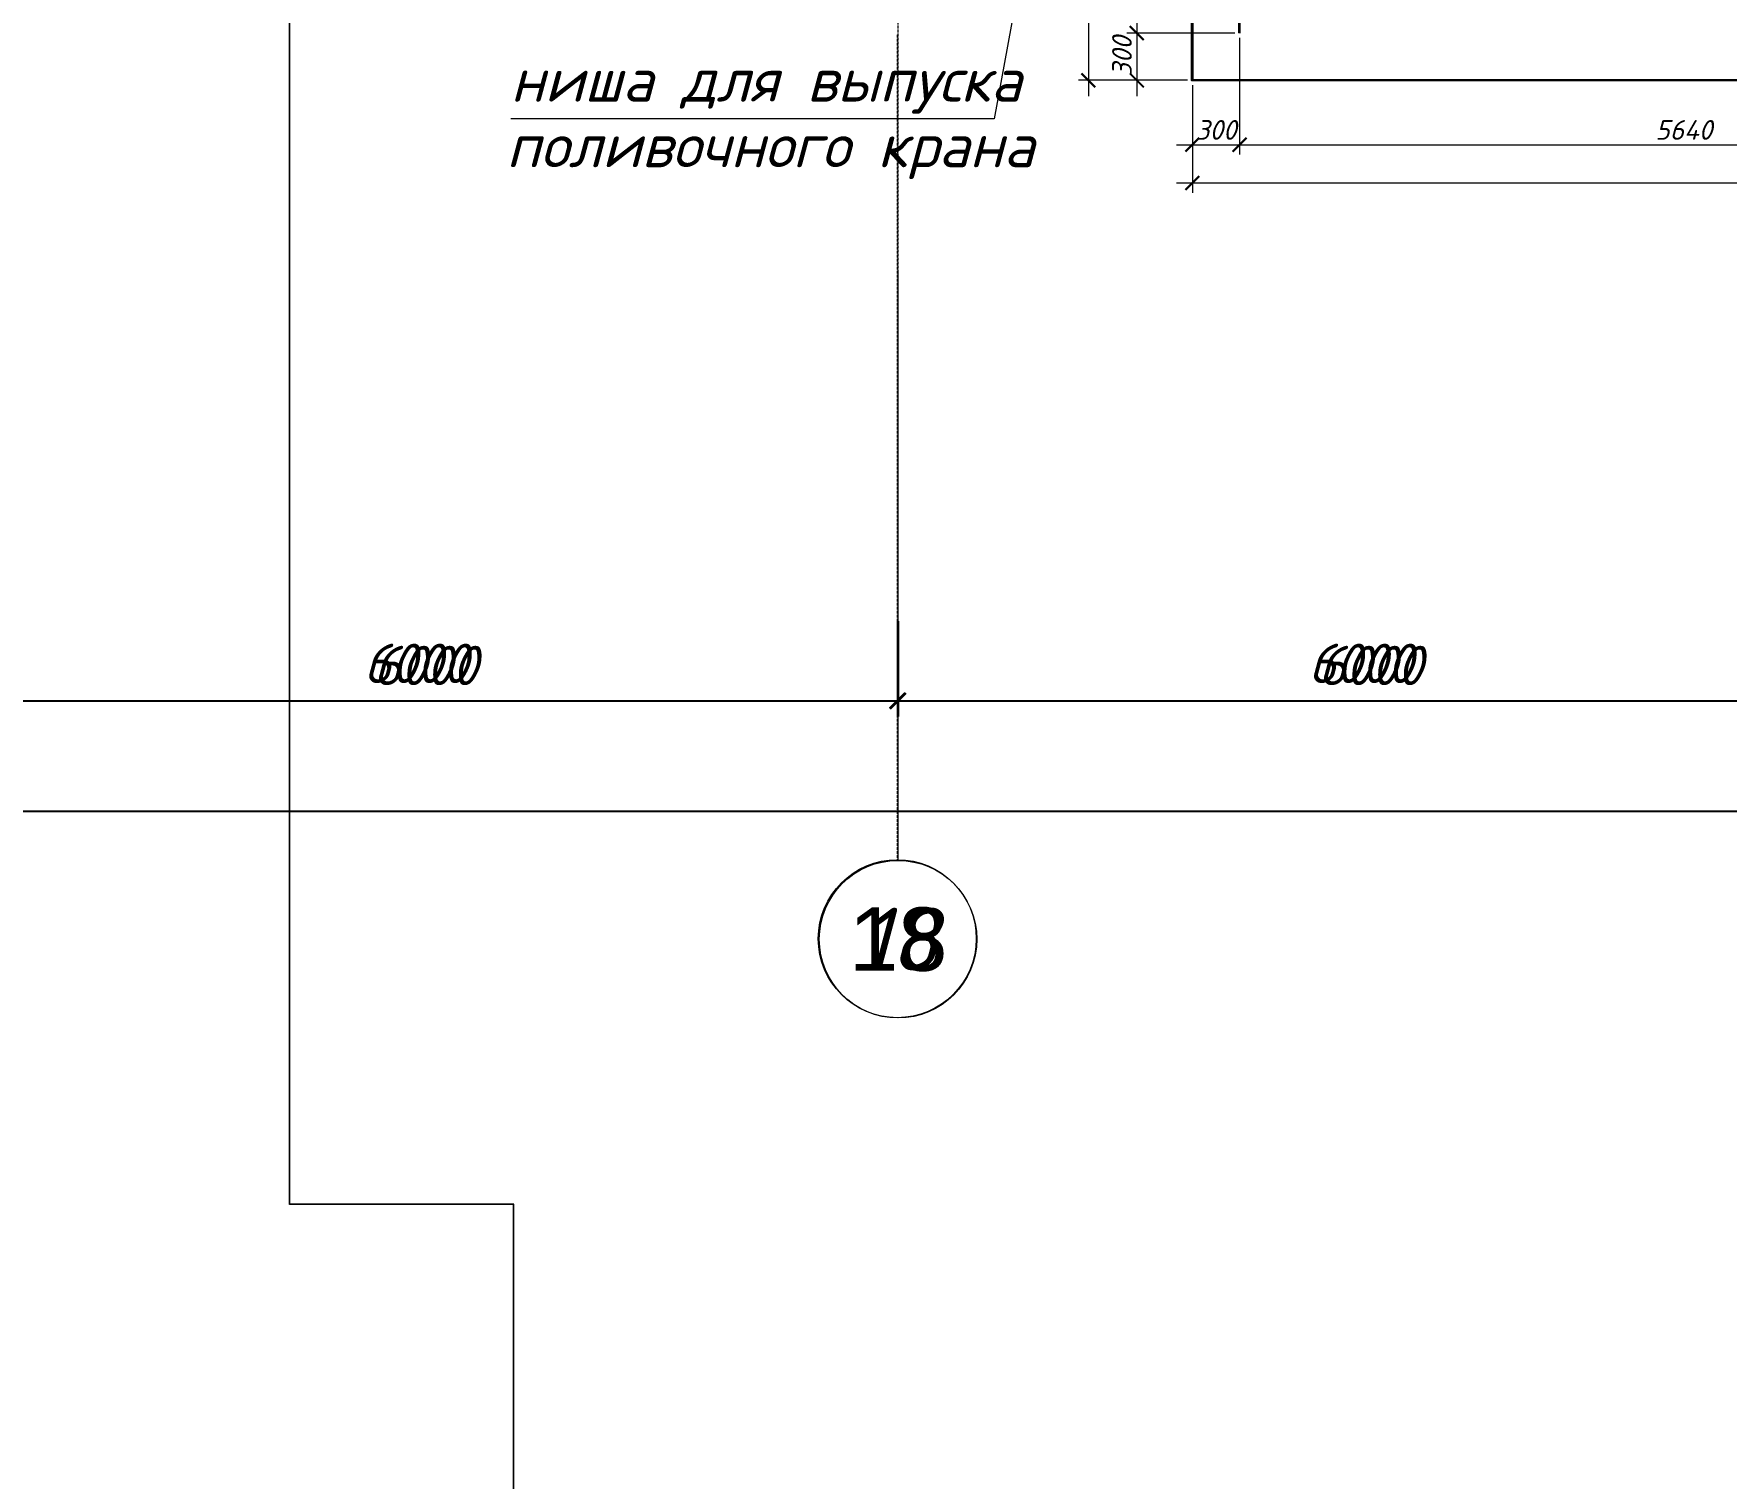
# Model space of a CAD drawing. Header units: millimetres. Extents: x -10178924 to 11692288, y -947381 to 58396.
# Drawn here: x 758772 to 769517, y -803712 to -794543 of the extents above; entities that cross this region are included whole.
import ezdxf
from ezdxf.enums import TextEntityAlignment as Align

# ---------------------------------------------------------------- set-up
doc = ezdxf.new("R2010")
doc.units = ezdxf.units.MM
doc.linetypes.add('осевая', pattern=[50.8, 31.75, -6.35, 6.35, -6.35])
for name, color, linetype in [('PDF _PDF _Разрезы', 7, 'Continuous'), ('PDF _Лестницы _ крыльца.1', 7, 'Continuous'), ('Лестницы _ крыльца.1', 7, 'Continuous')]:
    doc.layers.add(name, color=color, linetype=linetype)
doc.layers.add('PDF _Размеры осевые', color=7, linetype='Continuous', true_color=0x5d6970)
for name, color, linetype, lineweight in [('PDF _Разрезы', 7, 'Continuous', 9), ('PDF _Текст', 7, 'Continuous', 5), ('Размеры клад.', 7, 'Continuous', 0), ('Размеры осевые', 153, 'Continuous', 9)]:
    doc.layers.add(name, color=color, linetype=linetype, lineweight=lineweight)
doc.styles.add('GOST 2.304_new', font='isocpeui.ttf')
doc.styles.add('PDF ArialMT', font='arial.ttf')
doc.styles.add('PDF GOST Common Italic', font='GOST_Common Italic.ttf')
doc.styles.add('PDF ISOCPEUR Italic', font='isocpeui.ttf')
doc.styles.add('Текст_М100', font='GOST_Common Italic.ttf', dxfattribs={"height": 250})
doc.dimstyles.new('SPDS 1_50', dxfattribs={"dimscale": 50, "dimtxt": 2.5, "dimasz": 1.77, "dimexe": 1.25, "dimexo": 0.625, "dimtad": 1, "dimdec": 0, "dimrnd": 0.001, "dimtxsty": 'GOST 2.304_new', "dimblk": 'ARCHTICK', "dimcen": 2.5, "dimdle": 2, "dimclrt": 256, "dimadec": 0, "dimazin": 2, "dimtfac": 0.75, "dimtdec": 0, "dimtmove": 1, "dimatfit": 3, "dimfxl": 1, "dimtolj": 1, "dimlwd": 9, "dimlwe": 9, "dimarcsym": 0})
doc.dimstyles.new('Размеры_М100', dxfattribs={"dimtxt": 250, "dimasz": 100, "dimexe": 100, "dimexo": 100, "dimgap": 100, "dimtad": 1, "dimrnd": 5, "dimtxsty": 'Текст_М100', "dimblk": 'ARCHTICK', "dimcen": 250, "dimdle": 100, "dimadec": 0, "dimazin": 2, "dimtfac": 1, "dimtmove": 1, "dimatfit": 3, "dimfxl": 1, "dimarcsym": 0})

# ---------------------------------------------------------------- blocks, each defined once
blk = doc.blocks.new('_ArchTick')
at = {"color": 0, "linetype": 'ByBlock', "const_width": 0.15}
blk.add_lwpolyline([(-0.5, -0.5), (0.5, 0.5)], dxfattribs=at)
blk = doc.blocks.new('*D2622')
at = {"layer": 'Defpoints', "color": 0, "ltscale": 100, "transparency": 16777216}
for p in [(43769, -14047), (54209, -14047), (54209, -14699)]:
    blk.add_point(p, dxfattribs=at)
at = {"layer": 'Размеры клад.', "color": 0, "lineweight": 9, "ltscale": 100, "transparency": 16777216}
for p, q in [((43769, -14078), (43769, -14762)), ((54209, -14078), (54209, -14762)), ((43669, -14699), (54309, -14699))]:
    blk.add_line(p, q, dxfattribs=at)
at = {"layer": 'Размеры клад.', "color": 0, "lineweight": 9, "ltscale": 100, "transparency": 16777216, "xscale": 88.5, "yscale": 88.5, "zscale": 88.5, "rotation": 180}
blk.add_blockref('_ArchTick', (43769, -14699), dxfattribs=at)
at = {"layer": 'Размеры клад.', "color": 0, "lineweight": 9, "ltscale": 100, "transparency": 16777216, "xscale": 88.5, "yscale": 88.5, "zscale": 88.5}
blk.add_blockref('_ArchTick', (54209, -14699), dxfattribs=at)
at = {"layer": 'Размеры клад.', "ltscale": 100, "transparency": 16777216, "insert": (48989, -14606), "char_height": 125, "attachment_point": 5, "style": 'GOST 2.304_new'}
blk.add_mtext('\\A1;10440', dxfattribs=at)
blk = doc.blocks.new('*D2623')
at = {"layer": 'Defpoints', "color": 0, "ltscale": 100, "transparency": 16777216}
for p in [(44069, -13747), (43769, -14047), (44069, -14456)]:
    blk.add_point(p, dxfattribs=at)
at = {"layer": 'Размеры клад.', "color": 0, "lineweight": 9, "ltscale": 100, "transparency": 16777216}
for p, q in [((44069, -13778), (44069, -14519)), ((43769, -14078), (43769, -14519)), ((43669, -14456), (44169, -14456))]:
    blk.add_line(p, q, dxfattribs=at)
at = {"layer": 'Размеры клад.', "color": 0, "lineweight": 9, "ltscale": 100, "transparency": 16777216, "xscale": 88.5, "yscale": 88.5, "zscale": 88.5, "rotation": 180}
blk.add_blockref('_ArchTick', (43769, -14456), dxfattribs=at)
at = {"layer": 'Размеры клад.', "color": 0, "lineweight": 9, "ltscale": 100, "transparency": 16777216, "xscale": 88.5, "yscale": 88.5, "zscale": 88.5}
blk.add_blockref('_ArchTick', (44069, -14456), dxfattribs=at)
at = {"layer": 'Размеры клад.', "ltscale": 100, "transparency": 16777216, "insert": (43919, -14362), "char_height": 125, "attachment_point": 5, "style": 'GOST 2.304_new'}
blk.add_mtext('\\A1;300', dxfattribs=at)
blk = doc.blocks.new('*D2624')
at = {"layer": 'Defpoints', "color": 0, "ltscale": 100, "transparency": 16777216}
for p in [(44069, -13747), (49709, -13747), (49709, -14456)]:
    blk.add_point(p, dxfattribs=at)
at = {"layer": 'Размеры клад.', "color": 0, "lineweight": 9, "ltscale": 100, "transparency": 16777216}
for p, q in [((44069, -13778), (44069, -14519)), ((49709, -13778), (49709, -14519)), ((43969, -14456), (49809, -14456))]:
    blk.add_line(p, q, dxfattribs=at)
at = {"layer": 'Размеры клад.', "color": 0, "lineweight": 9, "ltscale": 100, "transparency": 16777216, "xscale": 88.5, "yscale": 88.5, "zscale": 88.5, "rotation": 180}
blk.add_blockref('_ArchTick', (44069, -14456), dxfattribs=at)
at = {"layer": 'Размеры клад.', "color": 0, "lineweight": 9, "ltscale": 100, "transparency": 16777216, "xscale": 88.5, "yscale": 88.5, "zscale": 88.5}
blk.add_blockref('_ArchTick', (49709, -14456), dxfattribs=at)
at = {"layer": 'Размеры клад.', "ltscale": 100, "transparency": 16777216, "insert": (46889, -14362), "char_height": 125, "attachment_point": 5, "style": 'GOST 2.304_new'}
blk.add_mtext('\\A1;5640', dxfattribs=at)
blk = doc.blocks.new('*D2627')
at = {"layer": 'Defpoints', "color": 0, "ltscale": 100, "transparency": 16777216}
for p in [(43769, -12207), (43109, -14047), (43769, -14047)]:
    blk.add_point(p, dxfattribs=at)
at = {"layer": 'Размеры клад.', "color": 0, "lineweight": 9, "ltscale": 100, "transparency": 16777216}
for p, q in [((43109, -12107), (43109, -14147)), ((43738, -12207), (43047, -12207)), ((43738, -14047), (43047, -14047))]:
    blk.add_line(p, q, dxfattribs=at)
at = {"layer": 'Размеры клад.', "color": 0, "lineweight": 9, "ltscale": 100, "transparency": 16777216, "xscale": 88.5, "yscale": 88.5, "zscale": 88.5}
for p, rotation in [((43109, -12207), 90), ((43109, -14047), 270)]:
    blk.add_blockref('_ArchTick', p, dxfattribs=dict(at, rotation=rotation))
at = {"layer": 'Размеры клад.', "ltscale": 100, "transparency": 16777216, "insert": (43015, -13127), "char_height": 125, "attachment_point": 5, "rotation": 90, "style": 'GOST 2.304_new'}
blk.add_mtext('\\A1;1840', dxfattribs=at)
blk = doc.blocks.new('*D2628')
at = {"layer": 'Defpoints', "color": 0, "ltscale": 100, "transparency": 16777216}
for p in [(43665, -12207), (43416, -13747), (44069, -13747)]:
    blk.add_point(p, dxfattribs=at)
at = {"layer": 'Размеры клад.', "color": 0, "lineweight": 9, "ltscale": 100, "transparency": 16777216}
for p, q in [((43416, -12107), (43416, -13847)), ((43634, -12207), (43353, -12207)), ((44038, -13747), (43353, -13747))]:
    blk.add_line(p, q, dxfattribs=at)
at = {"layer": 'Размеры клад.', "color": 0, "lineweight": 9, "ltscale": 100, "transparency": 16777216, "xscale": 88.5, "yscale": 88.5, "zscale": 88.5}
for p, rotation in [((43416, -12207), 90), ((43416, -13747), 270)]:
    blk.add_blockref('_ArchTick', p, dxfattribs=dict(at, rotation=rotation))
at = {"layer": 'Размеры клад.', "ltscale": 100, "transparency": 16777216, "insert": (43322, -12977), "char_height": 125, "attachment_point": 5, "rotation": 90, "style": 'GOST 2.304_new'}
blk.add_mtext('\\A1;1540', dxfattribs=at)
blk = doc.blocks.new('*D2629')
at = {"layer": 'Defpoints', "color": 0, "ltscale": 100, "transparency": 16777216}
for p in [(44069, -13747), (43416, -14047), (43699, -14047)]:
    blk.add_point(p, dxfattribs=at)
at = {"layer": 'Размеры клад.', "color": 0, "lineweight": 9, "ltscale": 100, "transparency": 16777216}
for p, q in [((44038, -13747), (43353, -13747)), ((43416, -13647), (43416, -14147)), ((43668, -14047), (43353, -14047))]:
    blk.add_line(p, q, dxfattribs=at)
at = {"layer": 'Размеры клад.', "color": 0, "lineweight": 9, "ltscale": 100, "transparency": 16777216, "xscale": 88.5, "yscale": 88.5, "zscale": 88.5}
for p, rotation in [((43416, -13747), 90), ((43416, -14047), 270)]:
    blk.add_blockref('_ArchTick', p, dxfattribs=dict(at, rotation=rotation))
at = {"layer": 'Размеры клад.', "ltscale": 100, "transparency": 16777216, "insert": (43322, -13897), "char_height": 125, "attachment_point": 5, "rotation": 90, "style": 'GOST 2.304_new'}
blk.add_mtext('\\A1;300', dxfattribs=at)
blk = doc.blocks.new('*D2703')
at = {"layer": 'Defpoints', "color": 0, "ltscale": 100, "transparency": 16777216}
for p in [(0, -18048), (54000, -18048), (54000, -18687)]:
    blk.add_point(p, dxfattribs=at)
at = {"layer": 'Размеры осевые', "color": 0, "lineweight": -2, "ltscale": 100, "transparency": 16777216}
for p, q in [((0, -18148), (0, -18787)), ((54000, -18148), (54000, -18787)), ((-100, -18687), (54100, -18687))]:
    blk.add_line(p, q, dxfattribs=at)
at = {"layer": 'Размеры осевые', "color": 0, "lineweight": -2, "ltscale": 100, "transparency": 16777216, "xscale": 100, "yscale": 100, "zscale": 100, "rotation": 180}
blk.add_blockref('_ArchTick', (0, -18687), dxfattribs=at)
at = {"layer": 'Размеры осевые', "color": 0, "lineweight": -2, "ltscale": 100, "transparency": 16777216, "xscale": 100, "yscale": 100, "zscale": 100}
blk.add_blockref('_ArchTick', (54000, -18687), dxfattribs=at)
at = {"layer": 'Размеры осевые', "color": 0, "ltscale": 100, "transparency": 16777216, "insert": (27000, -18462), "char_height": 250, "attachment_point": 5, "style": 'Текст_М100'}
blk.add_mtext('54000', dxfattribs=at)
blk = doc.blocks.new('*D2707')
at = {"layer": 'Defpoints', "color": 0, "ltscale": 100, "transparency": 16777216}
for p in [(35900, -17380), (41900, -17380), (41900, -17987)]:
    blk.add_point(p, dxfattribs=at)
at = {"layer": 'Размеры осевые', "color": 0, "lineweight": -2, "ltscale": 100, "transparency": 16777216}
for p, q in [((35900, -17480), (35900, -18087)), ((41900, -17480), (41900, -18087)), ((35800, -17987), (42000, -17987))]:
    blk.add_line(p, q, dxfattribs=at)
at = {"layer": 'Размеры осевые', "color": 0, "lineweight": -2, "ltscale": 100, "transparency": 16777216, "xscale": 100, "yscale": 100, "zscale": 100, "rotation": 180}
blk.add_blockref('_ArchTick', (35900, -17987), dxfattribs=at)
at = {"layer": 'Размеры осевые', "color": 0, "lineweight": -2, "ltscale": 100, "transparency": 16777216, "xscale": 100, "yscale": 100, "zscale": 100}
blk.add_blockref('_ArchTick', (41900, -17987), dxfattribs=at)
at = {"layer": 'Размеры осевые', "color": 0, "ltscale": 100, "transparency": 16777216, "insert": (38900, -17762), "char_height": 250, "attachment_point": 5, "style": 'Текст_М100'}
blk.add_mtext('6000', dxfattribs=at)
blk = doc.blocks.new('*D2708')
at = {"layer": 'Defpoints', "color": 0, "ltscale": 100, "transparency": 16777216}
for p in [(41900, -17380), (47900, -17380), (47900, -17987)]:
    blk.add_point(p, dxfattribs=at)
at = {"layer": 'Размеры осевые', "color": 0, "lineweight": -2, "ltscale": 100, "transparency": 16777216}
for p, q in [((41900, -17480), (41900, -18087)), ((47900, -17480), (47900, -18087)), ((41800, -17987), (48000, -17987))]:
    blk.add_line(p, q, dxfattribs=at)
at = {"layer": 'Размеры осевые', "color": 0, "lineweight": -2, "ltscale": 100, "transparency": 16777216, "xscale": 100, "yscale": 100, "zscale": 100, "rotation": 180}
blk.add_blockref('_ArchTick', (41900, -17987), dxfattribs=at)
at = {"layer": 'Размеры осевые', "color": 0, "lineweight": -2, "ltscale": 100, "transparency": 16777216, "xscale": 100, "yscale": 100, "zscale": 100}
blk.add_blockref('_ArchTick', (47900, -17987), dxfattribs=at)
at = {"layer": 'Размеры осевые', "color": 0, "ltscale": 100, "transparency": 16777216, "insert": (44900, -17762), "char_height": 250, "attachment_point": 5, "style": 'Текст_М100'}
blk.add_mtext('6000', dxfattribs=at)
blk = doc.blocks.new('A$C5282721b')
at = {"layer": 'PDF _Разрезы', "color": 18, "lineweight": 9, "true_color": 0x000000, "transparency": 33554687}
blk.add_lwpolyline([(39460.485, -52606.265), (39460.485, -21182.649), (38038.076, -21182.649), (38038.076, 2729.276)], dxfattribs=at)
at = {"layer": 'Лестницы _ крыльца.1', "color": 18, "lineweight": 30, "true_color": 0x000000, "transparency": 33554687, "flags": 128}
blk.add_lwpolyline([(53144.433, -14046.906), (43769.092, -14046.906), (43769.092, -12206.906), (44069.092, -12206.906), (44069.092, -13746.906)], dxfattribs=at)
at = {"layer": 'Размеры осевые', "color": 251, "linetype": 'осевая', "ltscale": 0.5, "transparency": 33554687}
blk.add_line((41900, -19000), (41900, 1500), dxfattribs=at)
at = {"layer": 'Размеры осевые', "color": 251, "ltscale": 100, "transparency": 33554687}
blk.add_circle((41900, -19500), 500, dxfattribs=at)
at = {"layer": 'Размеры осевые', "color": 251, "ltscale": 100, "transparency": 33554687, "style": 'PDF ISOCPEUR Italic'}
blk.add_text('18', height=400, dxfattribs=at).set_placement((41900, -19500), align=Align.MIDDLE_CENTER)
at = {"layer": 'Размеры клад.', "color": 18, "ltscale": 100, "true_color": 0x000000, "transparency": 33554687}
for base, p1, p2, picture, middle in [((43109.081, -14046.906), (43769.092, -12206.906), (43769.092, -14046.906), '*D2627', (43015.331, -13126.906)), ((43415.933, -13746.906), (43665.044, -12206.906), (44069.092, -13746.906), '*D2628', (43322.183, -12976.906))]:
    dim = blk.add_linear_dim(base=base, p1=p1, p2=p2, angle=90, dimstyle='SPDS 1_50', dxfattribs=at)
    dim.commit()
    dim.dimension.update_dxf_attribs({"geometry": picture, "text_midpoint": middle})
dim = blk.add_linear_dim(base=(43415.933, -14046.906), p1=(44069.092, -13746.906), p2=(43699.136, -14046.906), angle=90, dimstyle='SPDS 1_50', dxfattribs=at)
dim.commit()
dim.dimension.update_dxf_attribs({"geometry": '*D2629', "text_midpoint": (43415.933, -13896.906), "dimtype": 128})
dim = blk.add_linear_dim(base=(44069.092, -14456.119), p1=(43769.092, -14046.906), p2=(44069.092, -13746.906), dimstyle='SPDS 1_50', dxfattribs=at)
dim.commit()
dim.dimension.update_dxf_attribs({"geometry": '*D2623', "text_midpoint": (43919.092, -14456.119), "dimtype": 128})
for base, p1, p2, picture, middle in [((49709.092, -14456.119), (44069.092, -13746.906), (49709.092, -13746.906), '*D2624', (46889.092, -14362.369)), ((54209.092, -14699.286), (43769.092, -14046.906), (54209.092, -14046.906), '*D2622', (48989.092, -14605.536))]:
    dim = blk.add_linear_dim(base=base, p1=p1, p2=p2, dimstyle='SPDS 1_50', dxfattribs=at)
    dim.commit()
    dim.dimension.update_dxf_attribs({"geometry": picture, "text_midpoint": middle})
at = {"layer": 'Размеры осевые', "color": 251, "ltscale": 100, "transparency": 33554687}
for base, p1, p2, picture, middle in [((41900, -17986.992), (35900, -17380.492), (41900, -17380.492), '*D2707', (38900, -17761.992)), ((47900, -17986.992), (41900, -17380.492), (47900, -17380.492), '*D2708', (44900, -17761.992)), ((54000, -18686.992), (0, -18048.178), (54000, -18048.178), '*D2703', (27000, -18461.992))]:
    dim = blk.add_linear_dim(base=base, p1=p1, p2=p2, dimstyle='Размеры_М100', dxfattribs=at)
    dim.commit()
    dim.dimension.update_dxf_attribs({"geometry": picture, "text_midpoint": middle})

msp = doc.modelspace()

# ---------------------------------------------------------------- linework, layer by layer
at = {"layer": 'PDF _PDF _Разрезы', "lineweight": 9}
msp.add_lwpolyline([(761817.7, -833398.5), (761817.7, -801975.5), (760395.4, -801975.5), (760395.4, -778062.2)], dxfattribs=at)
at = {"layer": 'PDF _Лестницы _ крыльца.1', "lineweight": 30}
msp.add_lwpolyline([(775500, -794836.7), (766123.4, -794836.7), (766123.4, -792999.5), (766424, -792999.5), (766424, -794536.2)], dxfattribs=at)
at = {"layer": 'PDF _Размеры осевые', "lineweight": 9}
for points in [[(764256.1, -794544.6), (764256.1, -794544.6)], [(764256.1, -794565.8), (764256.1, -794548.9)], [(764256.1, -794570), (764256.1, -794570)], [(764256.1, -794591.2), (764256.1, -794574.3)], [(764256.1, -794595.4), (764256.1, -794595.4)], [(764256.1, -794616.6), (764256.1, -794599.7)], [(764256.1, -794620.8), (764256.1, -794620.8)], [(764256.1, -794642), (764256.1, -794625.1)], [(764256.1, -794646.2), (764256.1, -794646.2)], [(764256.1, -794667.4), (764256.1, -794650.5)], [(764256.1, -794671.6), (764256.1, -794671.6)], [(764256.1, -794692.8), (764256.1, -794675.9)], [(764256.1, -794697), (764256.1, -794697)], [(764256.1, -794718.2), (764256.1, -794701.3)], [(764256.1, -794722.4), (764256.1, -794722.4)], [(764256.1, -794743.6), (764256.1, -794726.7)], [(764256.1, -794747.8), (764256.1, -794747.8)], [(764256.1, -794769), (764256.1, -794752.1)], [(764256.1, -794773.2), (764256.1, -794773.2)], [(764256.1, -794794.4), (764256.1, -794777.5)], [(764256.1, -794798.6), (764256.1, -794798.6)], [(764256.1, -794819.8), (764256.1, -794802.9)], [(764256.1, -794824), (764256.1, -794824)], [(764256.1, -794845.2), (764256.1, -794828.3)], [(764256.1, -794849.4), (764256.1, -794849.4)], [(764256.1, -794870.6), (764256.1, -794853.7)], [(764256.1, -794874.8), (764256.1, -794874.8)], [(764256.1, -794896), (764256.1, -794879.1)], [(764256.1, -794900.2), (764256.1, -794900.2)], [(764256.1, -794921.4), (764256.1, -794904.5)], [(764256.1, -794925.6), (764256.1, -794925.6)], [(764256.1, -794946.8), (764256.1, -794929.9)], [(764256.1, -794951), (764256.1, -794951)], [(764256.1, -794972.2), (764256.1, -794955.3)], [(764256.1, -794976.4), (764256.1, -794976.4)], [(764256.1, -794997.6), (764256.1, -794980.7)], [(764256.1, -795001.8), (764256.1, -795001.8)], [(764256.1, -795023), (764256.1, -795006.1)], [(764256.1, -795027.2), (764256.1, -795027.2)], [(764256.1, -795048.4), (764256.1, -795031.5)], [(764256.1, -795052.6), (764256.1, -795052.6)], [(764256.1, -795073.8), (764256.1, -795056.9)], [(764256.1, -795078), (764256.1, -795078)], [(764256.1, -795099.2), (764256.1, -795082.3)], [(764256.1, -795103.4), (764256.1, -795103.4)], [(764256.1, -795124.6), (764256.1, -795107.7)], [(764256.1, -795128.8), (764256.1, -795128.8)], [(764256.1, -795150), (764256.1, -795133.1)], [(764256.1, -795154.2), (764256.1, -795154.2)], [(764256.1, -795175.4), (764256.1, -795158.5)], [(764256.1, -795179.6), (764256.1, -795179.6)], [(764256.1, -795200.8), (764256.1, -795183.9)], [(764256.1, -795205), (764256.1, -795205)], [(764256.1, -795226.2), (764256.1, -795209.3)], [(764256.1, -795230.4), (764256.1, -795230.4)], [(764256.1, -795251.6), (764256.1, -795234.7)], [(764256.1, -795255.8), (764256.1, -795255.8)], [(764256.1, -795277), (764256.1, -795260.1)], [(764256.1, -795281.2), (764256.1, -795281.2)], [(764256.1, -795302.4), (764256.1, -795285.5)], [(764256.1, -795306.6), (764256.1, -795306.6)], [(764256.1, -795327.8), (764256.1, -795310.9)], [(764256.1, -795332), (764256.1, -795332)], [(764256.1, -795353.2), (764256.1, -795336.3)], [(764256.1, -795357.4), (764256.1, -795357.4)], [(764256.1, -795378.6), (764256.1, -795361.7)], [(764256.1, -795382.8), (764256.1, -795382.8)], [(764256.1, -795404), (764256.1, -795387.1)], [(764256.1, -795408.2), (764256.1, -795408.2)], [(764256.1, -795429.4), (764256.1, -795412.5)], [(764256.1, -795433.7), (764256.1, -795433.7)], [(764256.1, -795454.8), (764256.1, -795437.9)], [(764256.1, -795459.1), (764256.1, -795459.1)], [(764256.1, -795480.2), (764256.1, -795463.3)], [(764256.1, -795484.4), (764256.1, -795484.4)], [(764256.1, -795505.6), (764256.1, -795488.7)], [(764256.1, -795509.8), (764256.1, -795509.8)], [(764256.1, -795531), (764256.1, -795514.1)], [(764256.1, -795535.2), (764256.1, -795535.2)], [(764256.1, -795556.4), (764256.1, -795539.5)], [(764256.1, -795560.7), (764256.1, -795560.7)], [(764256.1, -795581.8), (764256.1, -795564.9)], [(764256.1, -795586.1), (764256.1, -795586.1)], [(764256.1, -795607.2), (764256.1, -795590.3)], [(764256.1, -795611.4), (764256.1, -795611.4)], [(764256.1, -795632.6), (764256.1, -795615.7)], [(764256.1, -795636.8), (764256.1, -795636.8)], [(764256.1, -795658), (764256.1, -795641.1)], [(764256.1, -795662.3), (764256.1, -795662.3)], [(764256.1, -795683.4), (764256.1, -795666.5)], [(764256.1, -795687.7), (764256.1, -795687.7)], [(764256.1, -795708.8), (764256.1, -795691.9)], [(764256.1, -795713.1), (764256.1, -795713.1)], [(764256.1, -795734.2), (764256.1, -795717.3)], [(764256.1, -795738.4), (764256.1, -795738.4)], [(764256.1, -795759.6), (764256.1, -795742.7)], [(764256.1, -795763.8), (764256.1, -795763.8)], [(764256.1, -795785), (764256.1, -795768.1)], [(764256.1, -795789.3), (764256.1, -795789.3)], [(764256.1, -795810.4), (764256.1, -795793.5)], [(764256.1, -795814.7), (764256.1, -795814.7)], [(764256.1, -795835.8), (764256.1, -795818.9)], [(764256.1, -795840.1), (764256.1, -795840.1)], [(764256.1, -795861.2), (764256.1, -795844.3)], [(764256.1, -795865.5), (764256.1, -795865.5)], [(764256.1, -795886.6), (764256.1, -795869.7)], [(764256.1, -795890.9), (764256.1, -795890.9)], [(764256.1, -795912), (764256.1, -795895.1)], [(764256.1, -795916.3), (764256.1, -795916.3)], [(764256.1, -795937.4), (764256.1, -795920.5)], [(764256.1, -795941.7), (764256.1, -795941.7)], [(764256.1, -795962.8), (764256.1, -795945.9)], [(764256.1, -795967.1), (764256.1, -795967.1)], [(764256.1, -795988.2), (764256.1, -795971.3)], [(764256.1, -795992.5), (764256.1, -795992.5)], [(764256.1, -796013.6), (764256.1, -795996.7)], [(764256.1, -796017.9), (764256.1, -796017.9)], [(764256.1, -796039), (764256.1, -796022.1)], [(764256.1, -796043.3), (764256.1, -796043.3)], [(764256.1, -796064.4), (764256.1, -796047.5)], [(764256.1, -796068.7), (764256.1, -796068.7)], [(764256.1, -796089.8), (764256.1, -796072.9)], [(764256.1, -796094.1), (764256.1, -796094.1)], [(764256.1, -796115.2), (764256.1, -796098.3)], [(764256.1, -796119.5), (764256.1, -796119.5)], [(764256.1, -796140.6), (764256.1, -796123.7)], [(764256.1, -796144.9), (764256.1, -796144.9)], [(764256.1, -796166), (764256.1, -796149.1)], [(764256.1, -796170.3), (764256.1, -796170.3)], [(764256.1, -796191.4), (764256.1, -796174.5)], [(764256.1, -796195.7), (764256.1, -796195.7)], [(764256.1, -796216.8), (764256.1, -796199.9)], [(764256.1, -796221.1), (764256.1, -796221.1)], [(764256.1, -796242.2), (764256.1, -796225.3)], [(764256.1, -796246.5), (764256.1, -796246.5)], [(764256.1, -796267.6), (764256.1, -796250.7)], [(764256.1, -796271.9), (764256.1, -796271.9)], [(764256.1, -796293), (764256.1, -796276.1)], [(764256.1, -796297.3), (764256.1, -796297.3)], [(764256.1, -796318.4), (764256.1, -796301.5)], [(764256.1, -796322.7), (764256.1, -796322.7)], [(764256.1, -796343.8), (764256.1, -796326.9)], [(764256.1, -796348.1), (764256.1, -796348.1)], [(764256.1, -796369.2), (764256.1, -796352.3)], [(764256.1, -796373.5), (764256.1, -796373.5)], [(764256.1, -796394.6), (764256.1, -796377.7)], [(764256.1, -796398.9), (764256.1, -796398.9)], [(764256.1, -796420), (764256.1, -796403.1)], [(764256.1, -796424.3), (764256.1, -796424.3)], [(764256.1, -796445.4), (764256.1, -796428.5)], [(764256.1, -796449.7), (764256.1, -796449.7)], [(764256.1, -796470.8), (764256.1, -796453.9)], [(764256.1, -796475.1), (764256.1, -796475.1)], [(764256.1, -796496.2), (764256.1, -796479.3)], [(764256.1, -796500.5), (764256.1, -796500.5)], [(764256.1, -796521.6), (764256.1, -796504.7)], [(764256.1, -796525.9), (764256.1, -796525.9)], [(764256.1, -796547), (764256.1, -796530.1)], [(764256.1, -796551.3), (764256.1, -796551.3)], [(764256.1, -796572.4), (764256.1, -796555.5)], [(764256.1, -796576.7), (764256.1, -796576.7)], [(764256.1, -796597.8), (764256.1, -796580.9)], [(764256.1, -796602.1), (764256.1, -796602.1)], [(764256.1, -796623.2), (764256.1, -796606.3)], [(764256.1, -796627.5), (764256.1, -796627.5)], [(764256.1, -796648.6), (764256.1, -796631.7)], [(764256.1, -796652.9), (764256.1, -796652.9)], [(764256.1, -796674), (764256.1, -796657.1)], [(764256.1, -796678.3), (764256.1, -796678.3)], [(764256.1, -796699.4), (764256.1, -796682.5)], [(764256.1, -796703.7), (764256.1, -796703.7)], [(764256.1, -796724.8), (764256.1, -796707.9)], [(764256.1, -796729.1), (764256.1, -796729.1)], [(764256.1, -796750.2), (764256.1, -796733.3)], [(764256.1, -796754.5), (764256.1, -796754.5)], [(764256.1, -796775.6), (764256.1, -796758.7)], [(764256.1, -796779.9), (764256.1, -796779.9)], [(764256.1, -796801), (764256.1, -796784.1)], [(764256.1, -796805.3), (764256.1, -796805.3)], [(764256.1, -796826.4), (764256.1, -796809.5)], [(764256.1, -796830.7), (764256.1, -796830.7)], [(764256.1, -796851.8), (764256.1, -796834.9)], [(764256.1, -796856.1), (764256.1, -796856.1)], [(764256.1, -796877.2), (764256.1, -796860.3)], [(764256.1, -796881.5), (764256.1, -796881.5)], [(764256.1, -796902.6), (764256.1, -796885.7)], [(764256.1, -796906.9), (764256.1, -796906.9)], [(764256.1, -796928), (764256.1, -796911.1)], [(764256.1, -796932.3), (764256.1, -796932.3)], [(764256.1, -796953.4), (764256.1, -796936.5)], [(764256.1, -796957.7), (764256.1, -796957.7)], [(764256.1, -796978.8), (764256.1, -796961.9)], [(764256.1, -796983.1), (764256.1, -796983.1)], [(764256.1, -797004.2), (764256.1, -796987.3)], [(764256.1, -797008.5), (764256.1, -797008.5)], [(764256.1, -797029.6), (764256.1, -797012.7)], [(764256.1, -797033.9), (764256.1, -797033.9)], [(764256.1, -797055), (764256.1, -797038.1)], [(764256.1, -797059.3), (764256.1, -797059.3)], [(764256.1, -797080.4), (764256.1, -797063.5)], [(764256.1, -797084.7), (764256.1, -797084.7)], [(764256.1, -797105.8), (764256.1, -797088.9)], [(764256.1, -797110.1), (764256.1, -797110.1)], [(764256.1, -797131.2), (764256.1, -797114.3)], [(764256.1, -797135.5), (764256.1, -797135.5)], [(764256.1, -797156.6), (764256.1, -797139.7)], [(764256.1, -797160.9), (764256.1, -797160.9)], [(764256.1, -797182), (764256.1, -797165.1)], [(764256.1, -797186.3), (764256.1, -797186.3)], [(764256.1, -797207.4), (764256.1, -797190.5)], [(764256.1, -797211.7), (764256.1, -797211.7)], [(764256.1, -797232.8), (764256.1, -797215.9)], [(764256.1, -797237.1), (764256.1, -797237.1)], [(764256.1, -797258.2), (764256.1, -797241.3)], [(764256.1, -797262.5), (764256.1, -797262.5)], [(764256.1, -797283.6), (764256.1, -797266.7)], [(764256.1, -797287.9), (764256.1, -797287.9)], [(764256.1, -797309), (764256.1, -797292.1)], [(764256.1, -797313.3), (764256.1, -797313.3)], [(764256.1, -797334.4), (764256.1, -797317.5)], [(764256.1, -797338.7), (764256.1, -797338.7)], [(764256.1, -797359.8), (764256.1, -797342.9)], [(764256.1, -797364.1), (764256.1, -797364.1)], [(764256.1, -797385.2), (764256.1, -797368.3)], [(764256.1, -797389.5), (764256.1, -797389.5)], [(764256.1, -797410.6), (764256.1, -797393.7)], [(764256.1, -797414.9), (764256.1, -797414.9)], [(764256.1, -797436), (764256.1, -797419.1)], [(764256.1, -797440.3), (764256.1, -797440.3)], [(764256.1, -797461.4), (764256.1, -797444.5)], [(764256.1, -797465.7), (764256.1, -797465.7)], [(764256.1, -797486.8), (764256.1, -797469.9)], [(764256.1, -797491.1), (764256.1, -797491.1)], [(764256.1, -797512.2), (764256.1, -797495.3)], [(764256.1, -797516.5), (764256.1, -797516.5)], [(764256.1, -797537.6), (764256.1, -797520.7)], [(764256.1, -797541.9), (764256.1, -797541.9)], [(764256.1, -797563), (764256.1, -797546.1)], [(764256.1, -797567.3), (764256.1, -797567.3)], [(764256.1, -797588.4), (764256.1, -797571.5)], [(764256.1, -797592.7), (764256.1, -797592.7)], [(764256.1, -797613.8), (764256.1, -797596.9)], [(764256.1, -797618.1), (764256.1, -797618.1)], [(764256.1, -797639.2), (764256.1, -797622.3)], [(764256.1, -797643.5), (764256.1, -797643.5)], [(764256.1, -797664.6), (764256.1, -797647.7)], [(764256.1, -797668.9), (764256.1, -797668.9)], [(764256.1, -797690), (764256.1, -797673.1)], [(764256.1, -797694.3), (764256.1, -797694.3)], [(764256.1, -797715.4), (764256.1, -797698.5)], [(764256.1, -797719.7), (764256.1, -797719.7)], [(764256.1, -797740.8), (764256.1, -797723.9)], [(764256.1, -797745.1), (764256.1, -797745.1)], [(764256.1, -797766.2), (764256.1, -797749.3)], [(764256.1, -797770.5), (764256.1, -797770.5)], [(764256.1, -797791.6), (764256.1, -797774.7)], [(764256.1, -797795.9), (764256.1, -797795.9)], [(764256.1, -797817), (764256.1, -797800.1)], [(764256.1, -797821.3), (764256.1, -797821.3)], [(764256.1, -797842.4), (764256.1, -797825.5)], [(764256.1, -797846.7), (764256.1, -797846.7)], [(764256.1, -797867.8), (764256.1, -797850.9)], [(764256.1, -797872.1), (764256.1, -797872.1)], [(764256.1, -797893.2), (764256.1, -797876.3)], [(764256.1, -797897.5), (764256.1, -797897.5)], [(764256.1, -797918.6), (764256.1, -797901.7)], [(764256.1, -797922.9), (764256.1, -797922.9)], [(764256.1, -797944), (764256.1, -797927.1)], [(764256.1, -797948.3), (764256.1, -797948.3)], [(764256.1, -797969.4), (764256.1, -797952.5)], [(764256.1, -797973.7), (764256.1, -797973.7)], [(764256.1, -797994.8), (764256.1, -797977.9)], [(764256.1, -797999.1), (764256.1, -797999.1)], [(764256.1, -798020.2), (764256.1, -798003.3)], [(764256.1, -798024.5), (764256.1, -798024.5)], [(764256.1, -798045.6), (764256.1, -798028.7)], [(764256.1, -798049.9), (764256.1, -798049.9)], [(764256.1, -798071), (764256.1, -798054.1)], [(764256.1, -798075.3), (764256.1, -798075.3)], [(764256.1, -798096.4), (764256.1, -798079.5)], [(764256.1, -798100.7), (764256.1, -798100.7)], [(764256.1, -798121.8), (764256.1, -798104.9)], [(764256.1, -798126.1), (764256.1, -798126.1)], [(764256.1, -798147.2), (764256.1, -798130.3)], [(764256.1, -798151.5), (764256.1, -798151.5)], [(764256.1, -798172.6), (764256.1, -798155.7)], [(764256.1, -798176.9), (764256.1, -798176.9)], [(764256.1, -798198), (764256.1, -798181.1)], [(764256.1, -798202.3), (764256.1, -798202.3)], [(764256.1, -798223.4), (764256.1, -798206.5)], [(764256.1, -798227.7), (764256.1, -798227.7)], [(764256.1, -798248.8), (764256.1, -798231.9)], [(764256.1, -798253.1), (764256.1, -798253.1)], [(764256.1, -798274.2), (764256.1, -798257.3)], [(764256.1, -798278.5), (764256.1, -798278.5)], [(764256.1, -798299.6), (764256.1, -798282.7)], [(764256.1, -798303.9), (764256.1, -798303.9)], [(764256.1, -798325), (764256.1, -798308.1)], [(764256.1, -798329.3), (764256.1, -798329.3)], [(764256.1, -798350.4), (764256.1, -798333.5)], [(764256.1, -798354.7), (764256.1, -798354.7)], [(764256.1, -798375.8), (764256.1, -798358.9)], [(764256.1, -798380.1), (764256.1, -798380.1)], [(764256.1, -798401.2), (764256.1, -798384.3)], [(764256.1, -798405.5), (764256.1, -798405.5)], [(764256.1, -798426.6), (764256.1, -798409.7)], [(764256.1, -798430.9), (764256.1, -798430.9)], [(764256.1, -798452), (764256.1, -798435.1)], [(764256.1, -798456.3), (764256.1, -798456.3)], [(764256.1, -798477.4), (764256.1, -798460.5)], [(764256.1, -798481.7), (764256.1, -798481.7)], [(764256.1, -798502.8), (764256.1, -798485.9)], [(764256.1, -798507.1), (764256.1, -798507.1)], [(764256.1, -798528.2), (764256.1, -798511.3)], [(764256.1, -798532.5), (764256.1, -798532.5)], [(764256.1, -798553.6), (764256.1, -798536.7)], [(764256.1, -798557.9), (764256.1, -798557.9)], [(764256.1, -798579), (764256.1, -798562.1)], [(764256.1, -798583.3), (764256.1, -798583.3)], [(764256.1, -798604.4), (764256.1, -798587.5)], [(764256.1, -798608.7), (764256.1, -798608.7)], [(764256.1, -798629.8), (764256.1, -798612.9)], [(764256.1, -798634.1), (764256.1, -798634.1)], [(764256.1, -798655.2), (764256.1, -798638.3)], [(764256.1, -798659.5), (764256.1, -798659.5)], [(764256.1, -798680.6), (764256.1, -798663.7)], [(764256.1, -798684.9), (764256.1, -798684.9)], [(764256.1, -798706), (764256.1, -798689.1)], [(764256.1, -798710.3), (764256.1, -798710.3)], [(764256.1, -798731.4), (764256.1, -798714.5)], [(764256.1, -798735.7), (764256.1, -798735.7)], [(764256.1, -798756.8), (764256.1, -798739.9)], [(764256.1, -798761.1), (764256.1, -798761.1)], [(764256.1, -798782.2), (764256.1, -798765.3)], [(758155.9, -798778), (764357.5, -798778)], [(764154.5, -798778), (770356.2, -798778)], [(764256.1, -798786.5), (764256.1, -798786.5)], [(764256.1, -798807.6), (764256.1, -798790.7)], [(764256.1, -798811.9), (764256.1, -798811.9)], [(764256.1, -798833), (764256.1, -798816.1)], [(764256.1, -798837.3), (764256.1, -798837.3)], [(764256.1, -798858.4), (764256.1, -798841.5)], [(764256.1, -798862.7), (764256.1, -798862.7)], [(764256.1, -798883.8), (764256.1, -798866.9)], [(764256.1, -798888.1), (764256.1, -798888.1)], [(764256.1, -798909.2), (764256.1, -798892.3)], [(764256.1, -798913.5), (764256.1, -798913.5)], [(764256.1, -798934.6), (764256.1, -798917.7)], [(764256.1, -798938.9), (764256.1, -798938.9)], [(764256.1, -798960), (764256.1, -798943.1)], [(764256.1, -798964.3), (764256.1, -798964.3)], [(764256.1, -798985.4), (764256.1, -798968.5)], [(764256.1, -798989.7), (764256.1, -798989.7)], [(764256.1, -799010.8), (764256.1, -798993.9)], [(764256.1, -799015.1), (764256.1, -799015.1)], [(764256.1, -799036.2), (764256.1, -799019.3)], [(764256.1, -799040.5), (764256.1, -799040.5)], [(764256.1, -799061.6), (764256.1, -799044.7)], [(764256.1, -799065.9), (764256.1, -799065.9)], [(764256.1, -799087), (764256.1, -799070.1)], [(764256.1, -799091.3), (764256.1, -799091.3)], [(764256.1, -799112.4), (764256.1, -799095.5)], [(764256.1, -799116.7), (764256.1, -799116.7)], [(764256.1, -799137.8), (764256.1, -799120.9)], [(764256.1, -799142.1), (764256.1, -799142.1)], [(764256.1, -799163.2), (764256.1, -799146.3)], [(764256.1, -799167.5), (764256.1, -799167.5)], [(764256.1, -799188.6), (764256.1, -799171.7)], [(764256.1, -799192.9), (764256.1, -799192.9)], [(764256.1, -799214), (764256.1, -799197.1)], [(764256.1, -799218.3), (764256.1, -799218.3)], [(764256.1, -799239.4), (764256.1, -799222.5)], [(764256.1, -799243.7), (764256.1, -799243.7)], [(764256.1, -799264.8), (764256.1, -799247.9)], [(764256.1, -799269.1), (764256.1, -799269.1)], [(764256.1, -799290.2), (764256.1, -799273.3)], [(764256.1, -799294.5), (764256.1, -799294.5)], [(764256.1, -799315.6), (764256.1, -799298.7)], [(764256.1, -799319.9), (764256.1, -799319.9)], [(764256.1, -799341), (764256.1, -799324.1)], [(764256.1, -799345.3), (764256.1, -799345.3)], [(764256.1, -799366.4), (764256.1, -799349.5)], [(764256.1, -799370.7), (764256.1, -799370.7)], [(764256.1, -799391.8), (764256.1, -799374.9)], [(764256.1, -799396.1), (764256.1, -799396.1)], [(764256.1, -799417.2), (764256.1, -799400.3)], [(722256.9, -799476.5), (776454.5, -799476.5)], [(764256.1, -799421.5), (764256.1, -799421.5)], [(764256.1, -799442.6), (764256.1, -799425.7)], [(764256.1, -799446.9), (764256.1, -799446.9)], [(764256.1, -799468), (764256.1, -799451.1)], [(764256.1, -799472.3), (764256.1, -799472.3)], [(764256.1, -799493.4), (764256.1, -799476.5)], [(764256.1, -799497.7), (764256.1, -799497.7)], [(764256.1, -799518.8), (764256.1, -799501.9)], [(764256.1, -799523.1), (764256.1, -799523.1)], [(764256.1, -799544.2), (764256.1, -799527.3)], [(764256.1, -799548.5), (764256.1, -799548.5)], [(764256.1, -799569.6), (764256.1, -799552.7)], [(764256.1, -799573.9), (764256.1, -799573.9)], [(764256.1, -799595), (764256.1, -799578.1)], [(764256.1, -799599.3), (764256.1, -799599.3)], [(764256.1, -799620.4), (764256.1, -799603.5)], [(764256.1, -799624.7), (764256.1, -799624.7)], [(764256.1, -799645.8), (764256.1, -799628.9)], [(764256.1, -799650.1), (764256.1, -799650.1)], [(764256.1, -799671.2), (764256.1, -799654.3)], [(764256.1, -799675.5), (764256.1, -799675.5)], [(764256.1, -799696.6), (764256.1, -799679.7)], [(764256.1, -799700.9), (764256.1, -799700.9)], [(764256.1, -799722), (764256.1, -799705.1)], [(764256.1, -799726.3), (764256.1, -799726.3)], [(764256.1, -799747.4), (764256.1, -799730.5)], [(764256.1, -799751.7), (764256.1, -799751.7)], [(764256.1, -799772.8), (764256.1, -799755.9)], [(764256.1, -799777.1), (764256.1, -799777.1)], [(764256.1, -799789.8), (764256.1, -799781.3)]]:
    msp.add_lwpolyline(points, dxfattribs=at)
msp.add_lwpolyline([(764256.1, -798879.6), (764256.1, -798270)], close=True, dxfattribs=at)
msp.add_circle((764254.1, -800287.2), 501.6, dxfattribs=at)
at = {"layer": 'PDF _Размеры осевые', "transparency": 33554559}
for points in [[(764201.1, -798820.3), (764209.6, -798833), (764298.5, -798723)], [(764298.5, -798723), (764209.6, -798833), (764201.1, -798820.3)], [(764209.6, -798833), (764298.5, -798723), (764311.2, -798731.4)], [(764311.2, -798731.4), (764298.5, -798723), (764209.6, -798833)]]:
    msp.add_solid(points, dxfattribs=at)
at = {"layer": 'PDF _Текст'}
msp.add_lwpolyline([(765306, -792703.1), (764870, -795082.2), (761800.9, -795082.2)], dxfattribs=at)

# ---------------------------------------------------------------- block references
msp.add_blockref('A$C5282721b', (722358.6, -780790.4))

# ---------------------------------------------------------------- texts
at = {"layer": 'PDF _Текст', "attachment_point": 4, "style": 'PDF ISOCPEUR Italic'}
for s, insert, char_height in [('ниша для выпуска', (761798.5, -794871.3), 279.255), ('поливочного крана', (761771.2, -795287.7), 279.266)]:
    msp.add_mtext(s, dxfattribs=dict(at, insert=insert, char_height=char_height))
at = {"layer": 'PDF _Текст', "color": 251, "true_color": 0x5d6970, "attachment_point": 4}
for s, insert, char_height, style in [('6000', (760865.2, -798539.1), 250, 'PDF GOST Common Italic'), ('6000', (766863.9, -798539.1), 250, 'PDF GOST Common Italic'), ('18', (763947.1, -800292.8), 402.33, 'PDF ArialMT')]:
    msp.add_mtext(s, dxfattribs=dict(at, insert=insert, char_height=char_height, style=style))

doc.saveas('drawing.dxf')
